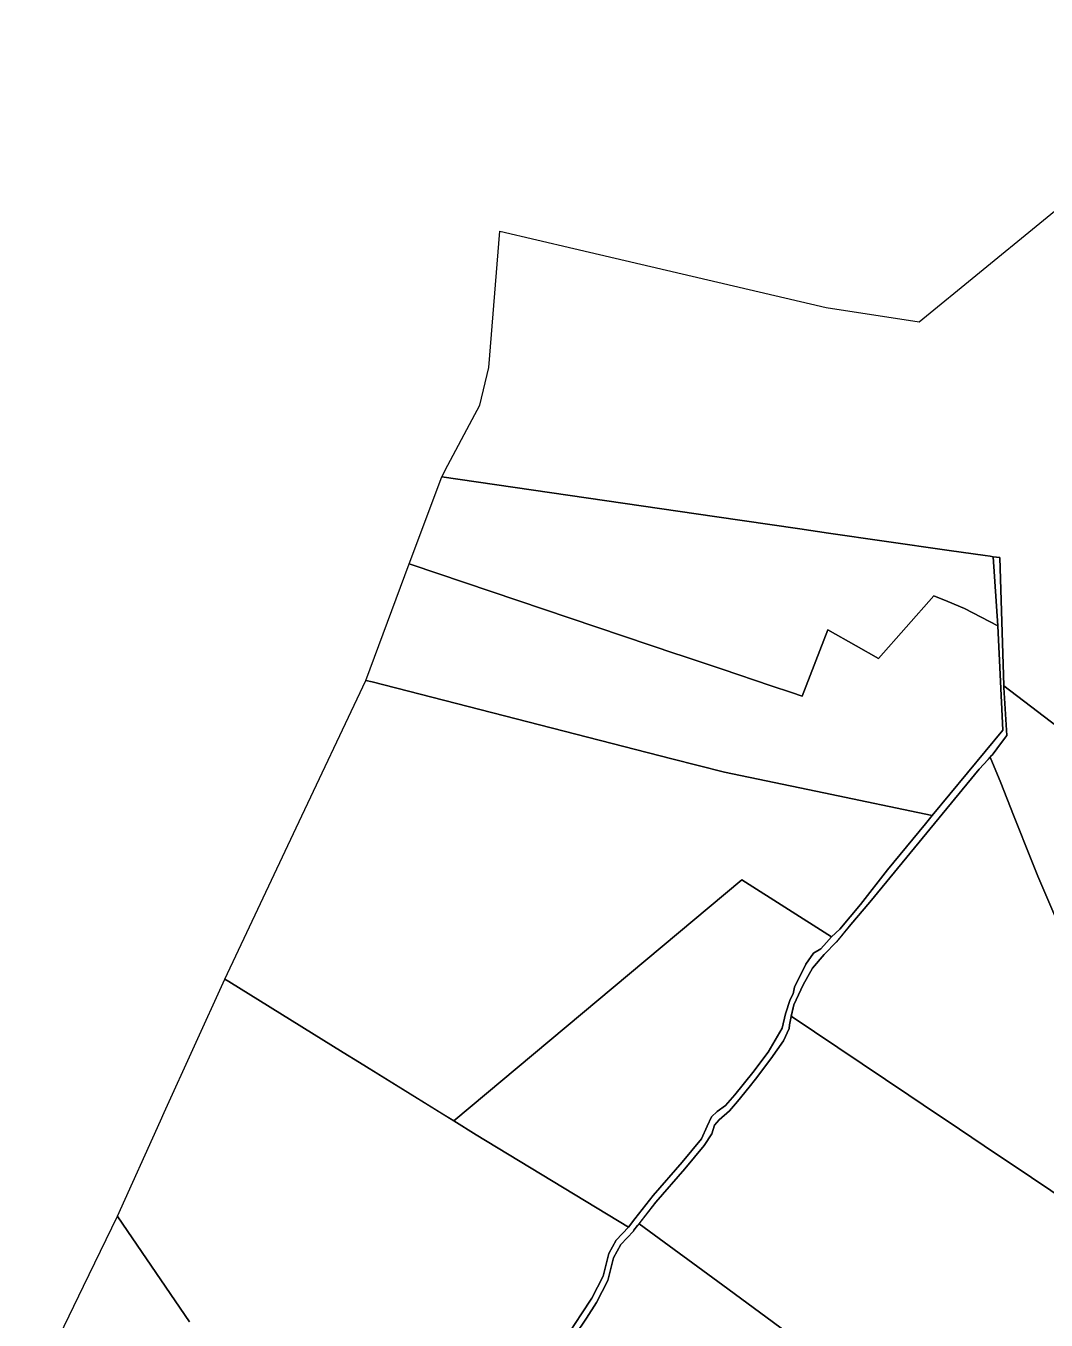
# Model space of a CAD drawing. Header units: metres. Extents: x 3 to 1005126, y 39 to 4383651.
# Drawn here: x 493942 to 494539, y 4374476 to 4375232 of the extents above; entities that cross this region are included whole.
import ezdxf

# ---------------------------------------------------------------- set-up
doc = ezdxf.new("R2010")
doc.units = ezdxf.units.M
doc.header["$MEASUREMENT"] = 0
doc.layers.add('TM_Llucmajor', color=7, linetype='Continuous')

msp = doc.modelspace()

# ---------------------------------------------------------------- linework, layer by layer
at = {"layer": 'TM_Llucmajor', "linetype": 'Continuous', "flags": 128}
for points in [[(494612.63, 4374771.56), (494514.16, 4374846.7), (494511.72, 4374921.7), (494507.96, 4374922.1), (494506.2, 4374922.35), (494503.27, 4374922.77), (494482.2, 4374925.79), (494444.24, 4374931.24), (494411.69, 4374935.91), (494394.77, 4374938.38), (494345.01, 4374945.62), (494185.54, 4374968.84), (494185.46, 4374968.85), (494189.05, 4374975.63), (494203.22, 4375002.24), (494207.73, 4375010.73), (494212.95, 4375032.7), (494219.49, 4375112.34), (494262.72, 4375102.24), (494410.3, 4375067.75), (494464.65, 4375059.38), (494676.31, 4375232.39)], [(494260.59, 4374469.37), (494267.24, 4374479.55), (494273.22, 4374488.72), (494279.86, 4374501.48), (494283.19, 4374514.77), (494287.44, 4374522.61), (494294.72, 4374530.28), (494298.46, 4374535.06), (494309.09, 4374548.69), (494326.04, 4374568.18), (494337.45, 4374581.91), (494340.58, 4374589.2), (494343.26, 4374594.65), (494346.49, 4374597.88), (494351.39, 4374601.37), (494356.83, 4374607.61), (494367.35, 4374620.67), (494376.43, 4374632.52), (494384.62, 4374646.48), (494386.51, 4374655.01), (494389.28, 4374663.31), (494390.88, 4374666.69), (494391.82, 4374670.45), (494398.4, 4374684), (494402.88, 4374690.37), (494407.05, 4374692.93), (494410.51, 4374696.55), (494413.28, 4374699.92), (494418.26, 4374704.46), (494430.35, 4374718.8), (494446.04, 4374739.08), (494468.26, 4374765.92), (494472.32, 4374770.83), (494513.65, 4374820.74), (494510.68, 4374881.65), (494507.96, 4374922.1), (494511.72, 4374921.7), (494514.16, 4374846.7), (494514.19, 4374845.74), (494515.87, 4374817.6), (494512.79, 4374813.5), (494507.31, 4374806.19), (494505, 4374803.67), (494499.79, 4374798.02), (494435.76, 4374720.11), (494424.71, 4374707.07), (494416.37, 4374696.98), (494408.99, 4374689.57), (494402.21, 4374681.55), (494396.71, 4374671.77), (494391.26, 4374660.26), (494389.51, 4374652.38), (494388.88, 4374648.47), (494388.55, 4374646.42), (494385.34, 4374639.11), (494377.99, 4374628.58), (494368.91, 4374616.73), (494365.16, 4374612.08), (494358.39, 4374603.66), (494353.68, 4374598.26), (494347.6, 4374592.99), (494344.99, 4374589.93), (494343.33, 4374584.84), (494339.01, 4374577.97), (494327.6, 4374564.24), (494310.66, 4374544.75), (494300.02, 4374531.12), (494297.88, 4374528.37), (494297.52, 4374527.82), (494290.23, 4374520.15), (494285.98, 4374512.31), (494282.66, 4374499.02), (494276.01, 4374486.26), (494270.03, 4374477.09), (494263.39, 4374466.91)], [(494564.31, 4374664.91), (494534.05, 4374735.47), (494530.59, 4374744.17), (494519.89, 4374771.07), (494512.37, 4374789.96), (494506.15, 4374804.93), (494507.01, 4374805.87), (494507.01, 4374805.87), (494507.31, 4374806.19), (494512.79, 4374813.5), (494515.87, 4374817.6), (494514.19, 4374845.74), (494514.16, 4374846.7), (494612.63, 4374771.56)], [(494617.92, 4374500.4), (494519.56, 4374566.44), (494509.85, 4374572.96), (494481.04, 4374592.31), (494475.39, 4374596.11), (494458.68, 4374607.33), (494389.78, 4374653.59), (494391.26, 4374660.26), (494396.71, 4374671.77), (494402.21, 4374681.55), (494408.99, 4374689.57), (494416.37, 4374696.98), (494416.41, 4374697.03), (494424.71, 4374707.07), (494435.76, 4374720.11), (494499.79, 4374798.02), (494505, 4374803.67), (494506.15, 4374804.93), (494512.37, 4374789.96), (494512.37, 4374789.96), (494519.89, 4374771.07), (494530.59, 4374744.17), (494534.05, 4374735.47), (494564.31, 4374664.91)], [(494037.95, 4374474.96), (493996.13, 4374536.18), (493995.79, 4374536.68), (494021.05, 4374592.31), (494023.25, 4374597.15), (494058.71, 4374675.23), (494060.96, 4374673.84), (494127.9, 4374632.34), (494137.32, 4374626.5), (494192.48, 4374592.3), (494205.62, 4374584.15), (494294.72, 4374530.28), (494287.44, 4374522.61), (494283.19, 4374514.77), (494279.86, 4374501.48), (494273.22, 4374488.72), (494267.24, 4374479.55), (494260.59, 4374469.37)], [(494406.2, 4374454.84), (494352.76, 4374494.13), (494300.91, 4374532.26), (494310.66, 4374544.75), (494327.6, 4374564.24), (494339.01, 4374577.97), (494343.33, 4374584.84), (494344.99, 4374589.93), (494347.6, 4374592.99), (494353.68, 4374598.26), (494358.39, 4374603.66), (494365.16, 4374612.08), (494368.91, 4374616.73), (494377.99, 4374628.58), (494385.34, 4374639.11), (494388.55, 4374646.42), (494388.88, 4374648.47), (494389.51, 4374652.38), (494389.78, 4374653.59), (494458.68, 4374607.33), (494475.39, 4374596.11), (494481.04, 4374592.31), (494509.85, 4374572.96), (494519.56, 4374566.44), (494617.92, 4374500.4)], [(493942.31, 4374425.95), (493976.01, 4374495.73), (493995.79, 4374536.68), (493996.13, 4374536.18), (494037.95, 4374474.96)], [(494263.39, 4374466.91), (494270.03, 4374477.09), (494276.01, 4374486.26), (494282.66, 4374499.02), (494285.98, 4374512.31), (494290.23, 4374520.15), (494297.52, 4374527.82), (494297.88, 4374528.37), (494297.88, 4374528.37), (494300.02, 4374531.12), (494300.91, 4374532.26), (494352.76, 4374494.13), (494406.2, 4374454.84)]]:
    msp.add_lwpolyline(points, dxfattribs=at)
for points in [[(494167.69, 4374917.55), (494166.45, 4374917.97), (494185.46, 4374968.85), (494185.54, 4374968.84), (494345.01, 4374945.62), (494394.77, 4374938.38), (494411.69, 4374935.91), (494444.24, 4374931.24), (494482.2, 4374925.79), (494503.27, 4374922.77), (494506.2, 4374922.35), (494507.96, 4374922.1), (494510.68, 4374881.65), (494491.13, 4374891.9), (494481.37, 4374895.93), (494473.24, 4374899.29), (494440.83, 4374862.63), (494427.82, 4374870.02), (494411.29, 4374879.4), (494396.28, 4374840.53), (494389.99, 4374842.65), (494378.1, 4374846.66), (494349.39, 4374856.33), (494324.84, 4374864.6), (494323.01, 4374865.22), (494167.69, 4374917.55)], [(494472.32, 4374770.83), (494408.95, 4374784.02), (494404.21, 4374785), (494350.86, 4374796.12), (494320.11, 4374803.98), (494144.79, 4374848.88), (494141, 4374849.85), (494166.45, 4374917.97), (494167.69, 4374917.55), (494323.01, 4374865.22), (494324.84, 4374864.6), (494349.39, 4374856.33), (494378.1, 4374846.66), (494389.99, 4374842.65), (494396.28, 4374840.53), (494411.29, 4374879.4), (494427.82, 4374870.02), (494440.83, 4374862.63), (494473.24, 4374899.29), (494481.37, 4374895.93), (494491.13, 4374891.9), (494510.68, 4374881.65), (494513.65, 4374820.74), (494472.32, 4374770.83)], [(494430.35, 4374718.8), (494418.26, 4374704.46), (494413.28, 4374699.92), (494360.86, 4374733.24), (494192.48, 4374592.3), (494186.7, 4374595.88), (494137.32, 4374626.5), (494127.9, 4374632.34), (494060.96, 4374673.84), (494058.71, 4374675.23), (494100.39, 4374763.67), (494141, 4374849.85), (494144.79, 4374848.88), (494320.11, 4374803.98), (494350.86, 4374796.12), (494404.21, 4374785), (494408.95, 4374784.02), (494472.32, 4374770.83), (494468.26, 4374765.92), (494446.04, 4374739.08), (494430.35, 4374718.8)], [(494360.86, 4374733.24), (494413.28, 4374699.92), (494410.51, 4374696.55), (494407.05, 4374692.93), (494402.88, 4374690.37), (494398.4, 4374684), (494391.82, 4374670.45), (494390.88, 4374666.69), (494389.28, 4374663.31), (494386.51, 4374655.01), (494384.62, 4374646.48), (494376.43, 4374632.52), (494367.35, 4374620.67), (494356.83, 4374607.61), (494351.39, 4374601.37), (494346.49, 4374597.88), (494343.26, 4374594.65), (494340.58, 4374589.2), (494337.45, 4374581.91), (494326.04, 4374568.18), (494309.09, 4374548.69), (494298.46, 4374535.06), (494294.72, 4374530.28), (494205.62, 4374584.15), (494192.48, 4374592.3), (494360.86, 4374733.24)]]:
    msp.add_lwpolyline(points, close=True, dxfattribs=at)

doc.saveas('drawing.dxf')
